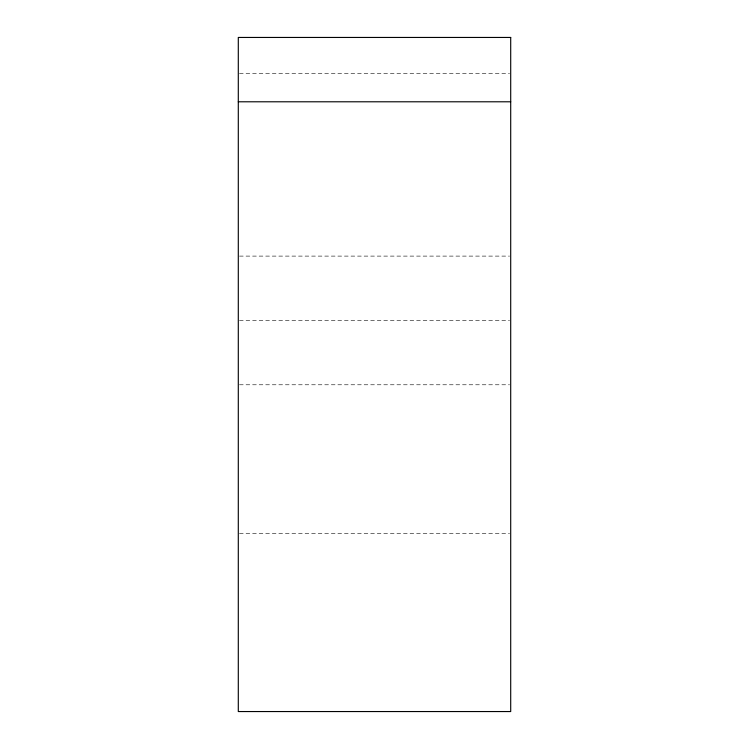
<?xml version="1.0" encoding="UTF-8"?>
<svg xmlns="http://www.w3.org/2000/svg" width="749" height="749" viewBox="0 0 749 749"><rect width="100%" height="100%" fill="white"/><g stroke="black" fill="none" stroke-linecap="round" stroke-linejoin="round"><path stroke-width="0.56" stroke-dasharray="3.75 2.81" d="M239.465 73.702L509.535 73.702M239.465 256.102L509.535 256.102M239.465 320.441L509.535 320.441M239.465 384.78L509.535 384.78M239.465 533.363L509.535 533.363"/><path stroke-width="1.12" d="M238.294 101.789L510.706 101.789M510.706 37.45L238.294 37.45L238.294 711.55L510.706 711.55L510.706 37.45"/></g></svg>
